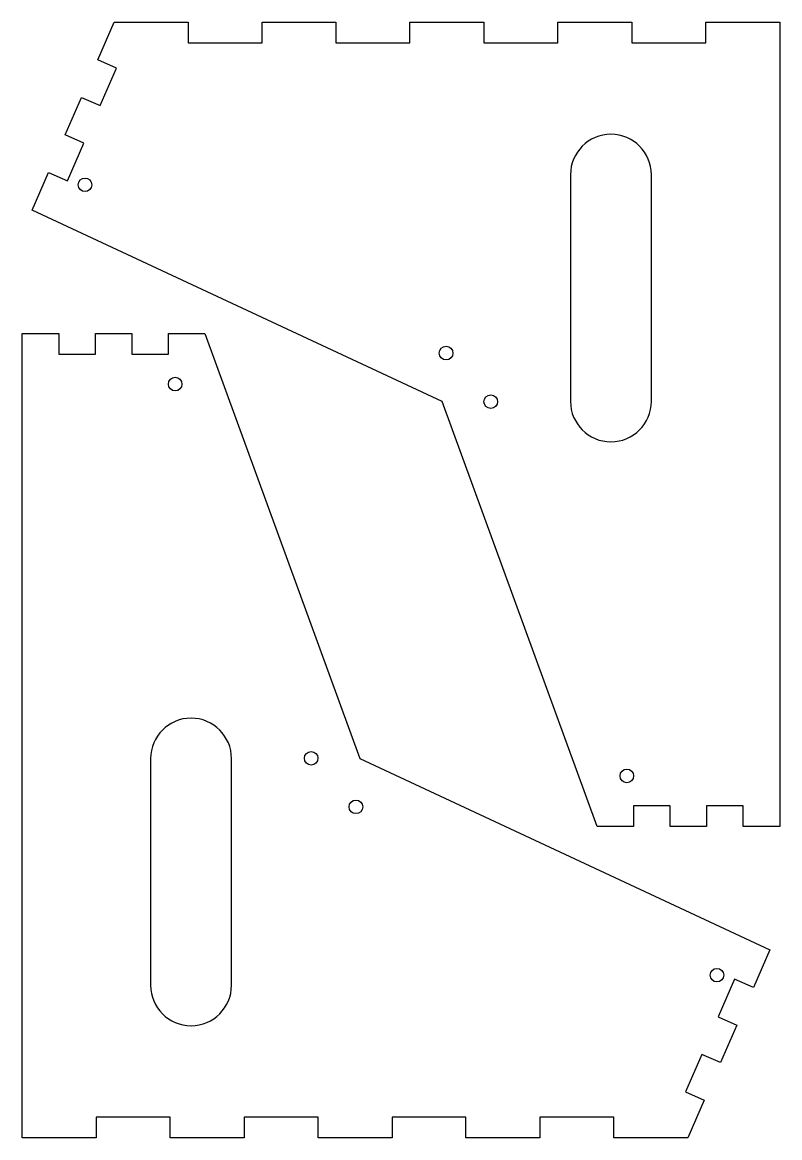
# Model space of a CAD drawing. Header units: millimetres. Extents: x 10 to 244, y 10 to 355.
import ezdxf

# ---------------------------------------------------------------- set-up
doc = ezdxf.new("R2010")
doc.units = ezdxf.units.MM
doc.layers.get('0').update_dxf_attribs({"linetype": 'CONTINUOUS'})

msp = doc.modelspace()

# ---------------------------------------------------------------- linework, layer by layer
for points in [[(106.86, 354.57), (106.86, 348.22), (129.7, 348.22), (129.7, 354.57), (152.53, 354.57), (152.53, 348.22), (175.36, 348.22), (175.36, 354.57), (198.2, 354.57), (198.2, 348.22), (221.03, 348.22), (221.03, 354.57), (243.86, 354.57), (243.86, 106.17), (232.58, 106.17), (232.58, 112.52), (221.3, 112.52), (221.3, 106.17), (210.02, 106.17), (210.02, 112.52), (198.74, 112.52), (198.74, 106.17), (187.46, 106.17), (139.66, 237.47), (13.06, 296.57), (18.12, 308.17), (23.94, 305.63), (29, 317.23), (23.18, 319.76), (28.24, 331.36), (34.06, 328.82), (39.12, 340.42), (33.3, 342.96), (38.36, 354.57), (61.2, 354.57), (61.2, 348.22), (84.03, 348.22), (84.03, 354.57)], [(147, 10), (147, 16.35), (124.17, 16.35), (124.17, 10), (101.33, 10), (101.33, 16.35), (78.5, 16.35), (78.5, 10), (55.67, 10), (55.67, 16.35), (32.83, 16.35), (32.83, 10), (10, 10), (10, 258.4), (21.28, 258.4), (21.28, 252.05), (32.56, 252.05), (32.56, 258.4), (43.84, 258.4), (43.84, 252.05), (55.12, 252.05), (55.12, 258.4), (66.4, 258.4), (114.2, 127.1), (240.8, 68), (235.74, 56.4), (229.92, 58.94), (224.86, 47.34), (230.68, 44.8), (225.62, 33.2), (219.8, 35.74), (214.74, 24.14), (220.56, 21.6), (215.5, 10), (192.67, 10), (192.67, 16.35), (169.83, 16.35), (169.83, 10)]]:
    msp.add_lwpolyline(points, close=True)
for points in [[(179.26, 237.47, 1), (204.26, 237.47), (204.26, 307.47, 1), (179.26, 307.47)], [(74.6, 127.1, 1), (49.6, 127.1), (49.6, 57.1, 1), (74.6, 57.1)]]:
    msp.add_lwpolyline(points, format="xyb", close=True)
for centre in [(29.36, 304.37), (140.86, 252.37), (57.2, 242.8), (154.66, 237.37), (99.2, 127.2), (196.66, 121.77), (113, 112.2), (224.5, 60.2)]:
    msp.add_circle(centre, 2.1)

doc.saveas('drawing.dxf')
